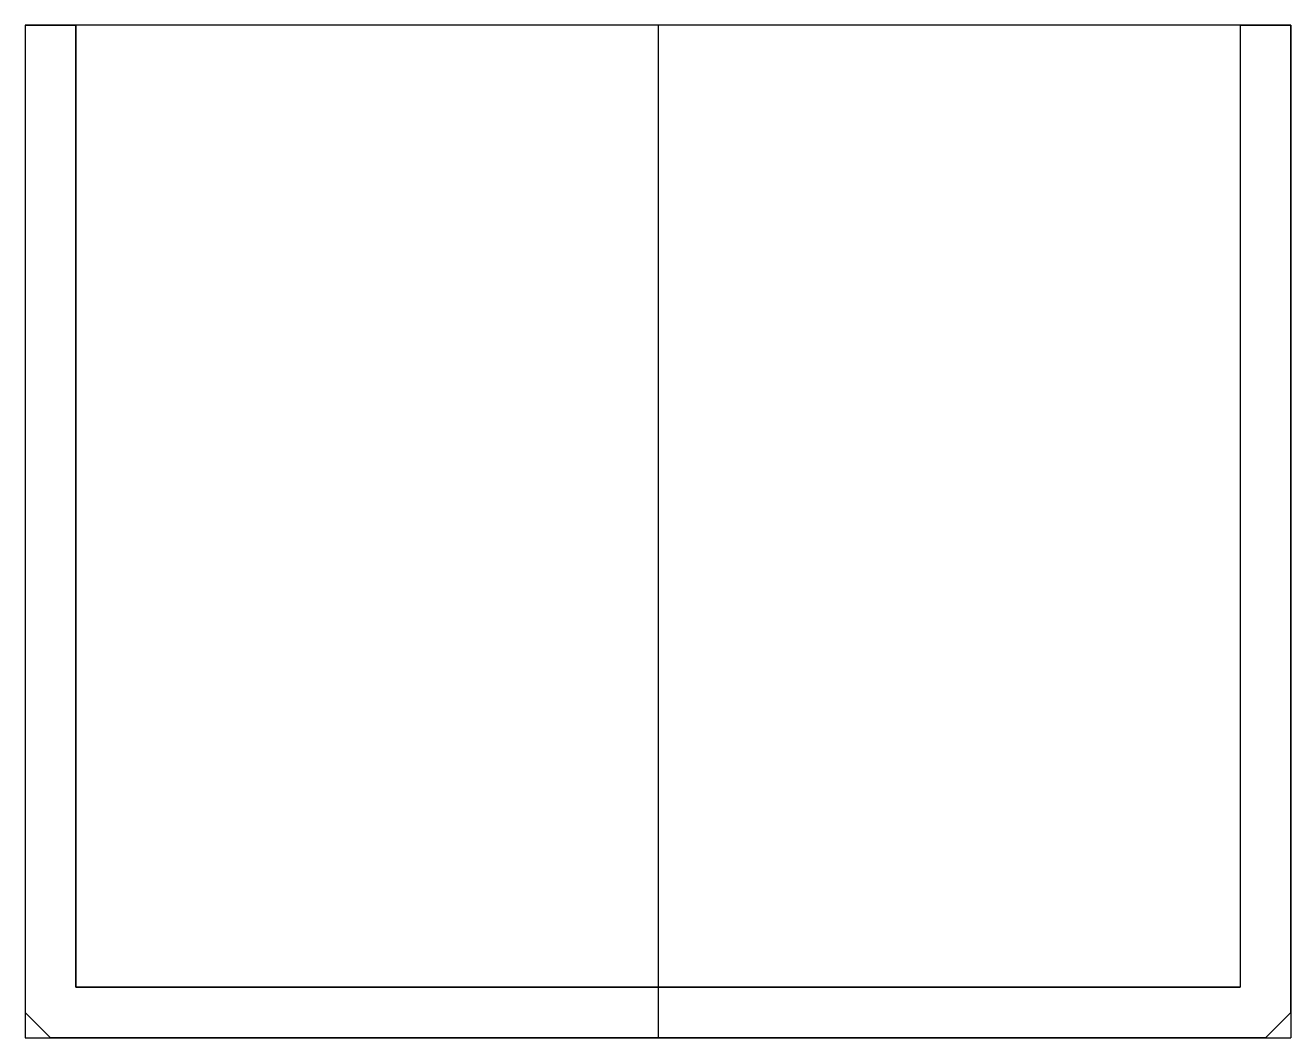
# Model space of a CAD drawing. Extents: x -25 to 25, y 0 to 40.
import ezdxf

# ---------------------------------------------------------------- set-up
doc = ezdxf.new("R2010")
doc.units = 0
doc.layers.get('0').update_dxf_attribs({"linetype": 'CONTINUOUS'})

msp = doc.modelspace()

# ---------------------------------------------------------------- linework, layer by layer
at = {"linetype": 'CONTINUOUS'}
for p, q in [((25, 40), (-25, 40)), ((-25, 40), (-25, 0)), ((-23, 40), (-25, 40)), ((-25, 40), (-25, 1)), ((-23, 40), (-25, 40)), ((-25, 40), (-25, 1)), ((-25, 40), (-25, 1)), ((-25, 40), (-23, 40)), ((-23, 2), (-23, 40)), ((-23, 2), (-23, 40)), ((-23, 40), (-23, 2)), ((0, 40), (0, 0)), ((25, 40), (23, 40)), ((23, 40), (23, 2)), ((25, 40), (23, 40)), ((23, 40), (23, 2)), ((23, 40), (23, 2)), ((23, 40), (25, 40)), ((25, 40), (25, 0)), ((25, 1), (25, 40)), ((25, 1), (25, 40)), ((25, 40), (25, 1)), ((23, 2), (-23, 2)), ((23, 2), (-23, 2)), ((-23, 2), (23, 2)), ((-25, 1), (-24, 0)), ((-25, 1), (-24, 0)), ((-25, 1), (-24, 0)), ((24, 0), (25, 1)), ((24, 0), (25, 1)), ((25, 1), (24, 0)), ((-25, 0), (25, 0)), ((-24, 0), (24, 0)), ((-24, 0), (24, 0)), ((24, 0), (-24, 0))]:
    msp.add_line(p, q, dxfattribs=at)

doc.saveas('drawing.dxf')
